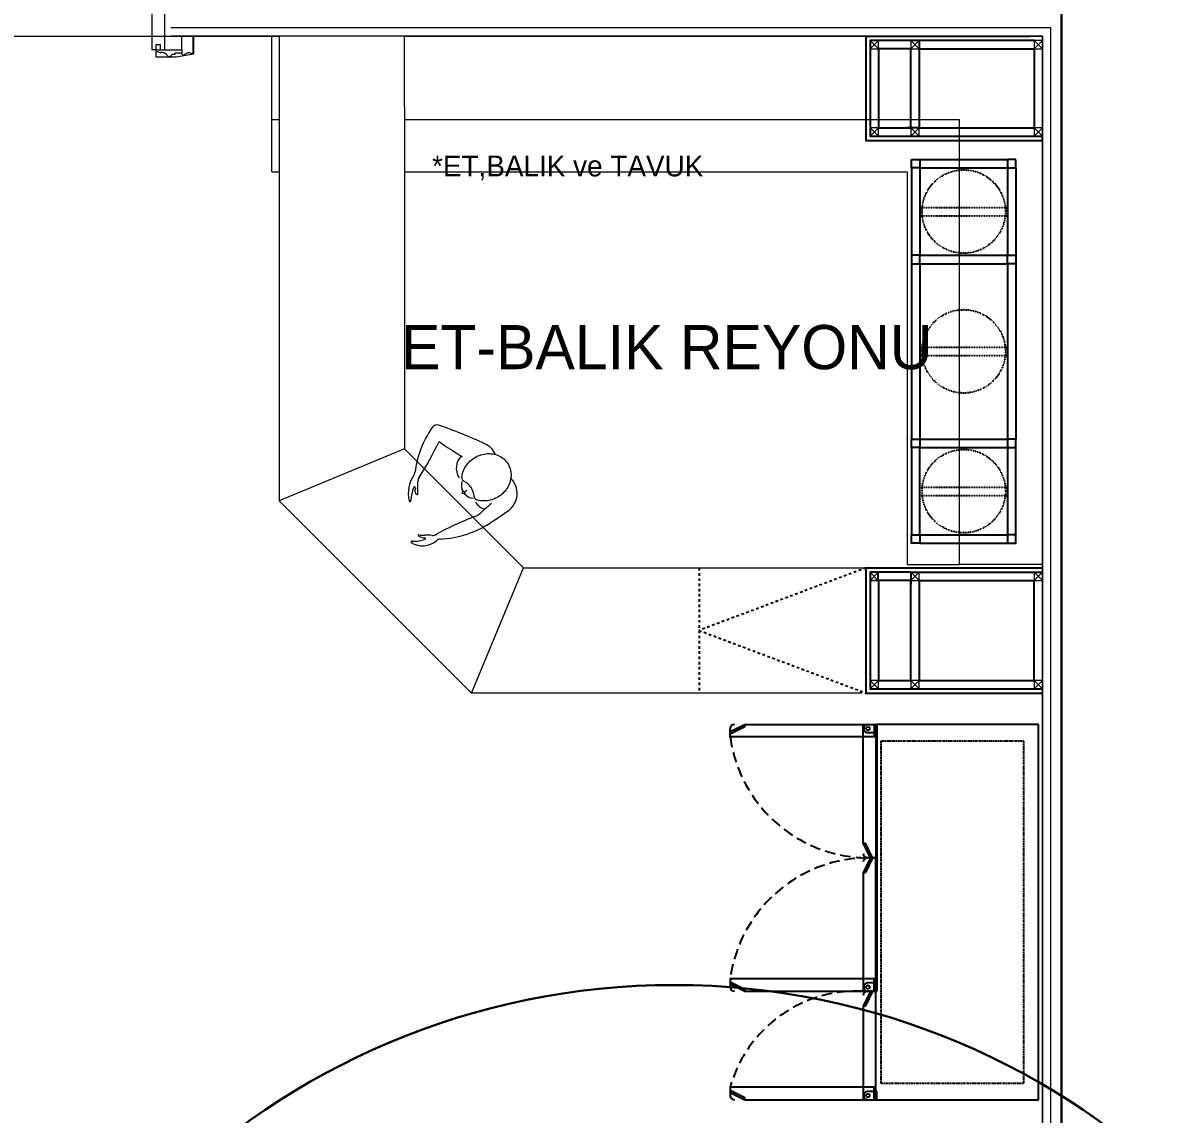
# Model space of a CAD drawing. Header units: millimetres. Extents: x 4346 to 24970, y -10214 to -5839.
# Drawn here: x 16174 to 16718, y -8223 to -7699 of the extents above; entities that cross this region are included whole.
import ezdxf

# ---------------------------------------------------------------- set-up
doc = ezdxf.new("R2010")
doc.units = ezdxf.units.MM
doc.set_wipeout_variables(frame=1)
for name, pattern in [('DASHED', [0.75, 0.5, -0.25]), ('DOT2', [0.125, 0, -0.125]), ('HIDDEN2', [0.25, 0.125, -0.125])]:
    doc.linetypes.add(name, pattern=pattern)
doc.layers.add('a_mermer', color=143, linetype='Continuous', lineweight=0, transparency=0.2)
doc.layers.add('a_parke', color=35, linetype='Continuous', lineweight=0, transparency=0.2)
for name, color, linetype in [('Ahsap', 25, 'Continuous'), ('Auto-Gor_3', 8, 'Continuous'), ('Gor_2', 53, 'Continuous'), ('Hidden', 8, 'HIDDEN2'), ('Metal', 122, 'Continuous'), ('Tefris_Hidden', 32, 'HIDDEN2'), ('Ust_Dot', 8, 'DOT2')]:
    doc.layers.add(name, color=color, linetype=linetype)
for name, color, linetype, lineweight in [('Auto-Metal', 71, 'Continuous', 0), ('Duvar', 7, 'Continuous', 30), ('duvar mevcut', 55, 'Continuous', 30), ('QAPI_UST_KESIM', 1, 'Continuous', 5), ('TEFRIS', 11, 'Continuous', 15), ('Tefriş', 31, 'Continuous', 13), ('WL - ALÇIPAN KAPLAMA', 30, 'Continuous', 15), ('YAZıMAHAL', 152, 'Continuous', 20)]:
    doc.layers.add(name, color=color, linetype=linetype, lineweight=lineweight)
doc.styles.add('STYLUS BT', font='stylu.ttf')

# ---------------------------------------------------------------- blocks, each defined once
blk = doc.blocks.new('kapipervaz')
at = {"layer": 'QAPI_UST_KESIM'}
for p, q in [((76405.57, 185957.19), (76405.57, 185963.68)), ((76405.57, 185963.68), (76410.76, 185963.68)), ((76410.76, 185963.68), (76410.76, 185955.68)), ((76393.16, 185959.7), (76395.21, 185959.7)), ((76393.16, 185959.7), (76393.16, 185956.27)), ((76393.16, 185957.15), (76405.57, 185957.15)), ((76395.21, 185959.7), (76395.21, 185957.15)), ((76405.57, 185957.19), (76405.57, 185955.48)), ((76402.17, 185954.91), (76400.77, 185954.91)), ((76405.57, 185955.48), (76402.17, 185955.48)), ((76402.17, 185955.48), (76402.17, 185954.91)), ((76405.57, 185955.48), (76405.57, 185955.09)), ((76407, 185955.05), (76407.19, 185955.05))]:
    blk.add_line(p, q, dxfattribs=at)
for centre, radius, start, end in [((76393.31, 185956.29), 0.154, 164.5943, 245.8606), ((76393.66, 185953.57), 2.61, 60.471, 98.9376), ((76395.16, 185956.01), 0.275, 217.0222, 348.7051), ((76395.72, 185952.35), 3.62, 35.9499, 94.6026), ((76399.63, 185955.07), 1.15, 211.4655, 352.0444), ((76406.3, 185955.34), 0.766, 199.2135, 337.6241), ((76409.03, 185953.04), 2.73, 74.455, 132.3462), ((76410.26, 185955.8), 0.516, 194.6871, 347.1328)]:
    blk.add_arc(centre, radius, start, end, dxfattribs=at)
blk = doc.blocks.new('papuc1')
at = {"layer": 'QAPI_UST_KESIM'}
for p, q in [((76393.19, 185928.57), (76401.29, 185930.07)), ((76401.29, 185930.07), (76411.19, 185930.07)), ((76411.19, 185925.71), (76411.19, 185930.07)), ((76393.19, 185920.01), (76393.19, 185928.57))]:
    blk.add_line(p, q, dxfattribs=at)
blk = doc.blocks.new('kk')
at = {"layer": 'QAPI_UST_KESIM'}
for p, q in [((-22.25, 93.9), (28.85, 93.9)), ((-22.25, 89.6), (-22.25, 87.8)), ((-22.25, 87.8), (22.25, 87.8)), ((22.25, 89.2), (22.25, 87.8)), ((22.8, 89), (28.85, 89)), ((22.8, 75.22), (22.8, 89)), ((28.8, 75.22), (28.8, 89)), ((22.64, 72.9), (22.64, 73.21)), ((25.81, 75.22), (22.8, 75.22)), ((24.52, 71.26), (23.95, 71.26)), ((24.52, 75.19), (24.52, 12.58)), ((25.71, 75.22), (28.8, 75.22)), ((27, 75.19), (27, 12.58)), ((27, 71.26), (27.58, 71.26)), ((28.89, 72.9), (28.89, 73.21)), ((23.34, 60.12), (23.02, 60.12)), ((23.02, 60.12), (23.02, 54.48)), ((28.19, 60.12), (28.5, 60.12)), ((28.5, 60.12), (28.5, 54.48)), ((23.02, 27.64), (23.02, 54.48)), ((28.5, 27.64), (28.5, 54.48)), ((23.34, 27.64), (23.02, 27.64)), ((28.19, 27.64), (28.5, 27.64)), ((24.52, 16.54), (23.95, 16.54)), ((27, 16.54), (27.58, 16.54)), ((22.64, 14.9), (22.64, 14.59)), ((22.8, 12.58), (22.8, -1.2)), ((25.81, 12.58), (22.8, 12.58)), ((25.71, 12.58), (28.8, 12.58)), ((28.8, 12.58), (28.8, -1.2)), ((28.89, 14.9), (28.89, 14.59)), ((-22.25, -1.8), (-22.25, 0)), ((-22.25, 0), (22.25, 0)), ((22.25, -1.4), (22.25, 0)), ((22.75, -1.2), (28.85, -1.2)), ((28.8, -1.2), (22.8, -1.2)), ((-22.25, -6.1), (28.85, -6.1))]:
    blk.add_line(p, q, dxfattribs=at)
for points in [[(22.25, 89.2), (28.83, 89.2), (28.83, 89.6)], [(28.83, -1.8), (28.83, -1.4), (22.25, -1.4)], [(28.85, -1.2), (119.05, -1.2)]]:
    blk.add_lwpolyline(points, dxfattribs=at)
for points in [[(24.55, 68.26), (24.05, 68.26), (24.05, 68.51, -1), (24.05, 69.51), (24.05, 69.76), (24.55, 69.76)], [(26.98, 68.26), (27.48, 68.26), (27.48, 68.51, 1), (27.48, 69.51), (27.48, 69.76), (26.98, 69.76)], [(24.52, 18.01), (24.02, 18.01), (24.02, 18.26, -1), (24.02, 19.26), (24.02, 19.51), (24.52, 19.51)], [(27, 18.01), (27.5, 18.01), (27.5, 18.26, 1), (27.5, 19.26), (27.5, 19.51), (27, 19.51)]]:
    blk.add_lwpolyline(points, format="xyb", dxfattribs=at)
for centre, radius, start, end in [((28.85, -1.2), 90.2, 0, 90), ((28.85, -1.2), 90.2, 0, 90), ((22.75, 74.4), 1.2, 89.5197, 264.3977), ((21.96, 71.02), 2, 6.7173, 70.3239), ((29.56, 71.02), 2, 109.6761, 173.2827), ((28.77, 74.4), 1.2, 275.6023, 90.4803), ((36.42, 60.71), 13.1, 175.8979, 182.55), ((25.27, 61.49), 1.92, 113.3486, 175.4857), ((26.25, 61.49), 1.92, 4.5143, 66.6514), ((15.11, 60.71), 13.1, 357.45, 4.1021), ((36.42, 27.06), 13.1, 177.45, 184.1021), ((15.11, 27.06), 13.1, 355.8979, 2.55), ((25.27, 26.27), 1.92, 184.5143, 246.6514), ((26.25, 26.27), 1.92, 293.3486, 355.4857), ((21.96, 16.78), 2, 289.6761, 353.2827), ((29.56, 16.78), 2, 186.7173, 250.3239), ((22.75, 13.4), 1.2, 95.6023, 270.4803), ((28.77, 13.4), 1.2, 269.5197, 84.3977)]:
    blk.add_arc(centre, radius, start, end, dxfattribs=at)
at = {"layer": 'QAPI_UST_KESIM', "extrusion": (0, 0, -1), "zscale": -1}
for name, p, rotation in [('papuc1', (-185904.31, 76500.79), 270), ('kapipervaz', (185979.38, -76303.56), 90.00000000000001), ('kapipervaz', (-185985.98, 76391.36), 270), ('papuc1', (185897.71, -76412.99), 90.00000000000001)]:
    blk.add_blockref(name, p, dxfattribs=dict(at, rotation=rotation))
at = {"layer": 'QAPI_UST_KESIM'}
for name, p, rotation in [('papuc1', (-185897.71, 76500.79), 270), ('kapipervaz', (185985.98, -76303.56), 90.00000000000001), ('papuc1', (185904.31, -76412.99), 90.00000000000001), ('kapipervaz', (-185979.38, 76391.36), 270)]:
    blk.add_blockref(name, p, dxfattribs=dict(at, rotation=rotation))
blk = doc.blocks.new('5x5')
for p, q in [((5, 5), (0, 0)), ((5, 0), (0, 5))]:
    blk.add_line(p, q)
blk.add_lwpolyline([(5, 0), (0, 0), (0, 5), (5, 5)], close=True)
blk = doc.blocks.new('kutuprofil_4x4')
for p, q in [((0.2, 0.2), (3.8, 3.8)), ((0.2, 3.8), (3.8, 0.2))]:
    blk.add_line(p, q)
for points in [[(0, 0), (0, 4), (4, 4), (4, 0)], [(0.2, 0.2), (0.2, 3.8), (3.8, 3.8), (3.8, 0.2)]]:
    blk.add_lwpolyline(points, close=True)
blk = doc.blocks.new('4040')
at = {"extrusion": (0, 0, -1), "zscale": -1, "rotation": 180}
blk.add_blockref('kutuprofil_4x4', (8305.74, -45158.13), dxfattribs=at)
blk = doc.blocks.new('ark panel')
at = {"layer": 'Ahsap'}
for p, q in [((23.24, 580, 0), (88.5, 580, 0)), ((25.24, 582, 0), (88.5, 582, 0)), ((23.24, 375, 0), (88.5, 375, 0)), ((25.24, 373, 0), (88.5, 373, 0))]:
    blk.add_line(p, q, dxfattribs=at)
at = {"layer": 'Ahsap', "elevation": 0}
for points in [[(3.74, 630), (3.74, 580), (23.24, 580)], [(3.74, 630), (82.5, 630)], [(84.49, 628), (5.74, 628), (5.74, 582), (25.24, 582)], [(23.24, 580), (23.24, 580)], [(25.24, 582), (25.24, 582)], [(25.24, 582), (25.24, 582)], [(88.5, 580), (88.5, 582)], [(3.74, 375), (3.74, 315), (88.5, 315)], [(3.74, 375), (23.24, 375)], [(3.74, 375), (23.24, 375)], [(25.24, 373), (5.74, 373), (5.74, 317), (88.5, 317)], [(23.24, 375), (23.24, 375)], [(23.24, 375), (23.24, 375)], [(25.24, 373), (25.24, 373)], [(25.24, 373), (25.24, 367)]]:
    blk.add_lwpolyline(points, dxfattribs=at)
at = {"layer": 'Auto-Gor_3', "elevation": 0}
for points in [[(29.24, 628), (29.24, 586)], [(29.24, 624), (84.5, 624), (84.5, 586)], [(29.22, 586), (23.25, 586)], [(29.24, 586), (84.44, 586)], [(29.24, 369), (29.23, 321)], [(29.24, 369), (29.24, 369), (84.5, 369)], [(84.5, 321), (84.5, 369)], [(29.23, 321), (84.5, 321)]]:
    blk.add_lwpolyline(points, dxfattribs=at)
for points in [[(9.74, 624), (9.74, 586), (25.24, 586), (25.24, 624)], [(9.74, 369), (9.74, 321), (25.24, 321), (25.24, 369)]]:
    blk.add_lwpolyline(points, close=True, dxfattribs=at)
at = {"layer": 'Auto-Metal', "xscale": -0.8, "yscale": 0.8, "zscale": 0.8, "rotation": 180}
for p in [(5.74, 628, 0), (25.24, 628, 0), (84.5, 628, 0), (5.74, 586, 0), (25.24, 586, 0), (84.5, 586, 0), (25.24, 373, 0), (84.5, 373, 0), (5.74, 321, 0), (25.24, 321, 0), (84.5, 321, 0)]:
    blk.add_blockref('5x5', p, dxfattribs=at)
at = {"layer": 'Auto-Metal', "rotation": 180}
blk.add_blockref('4040', (-8296, -44789.13, 0), dxfattribs=at)
blk = doc.blocks.new('hfghg')
at = {"ltscale": 10}
blk.add_wipeout([(242, -292), (242, -232), (237, -232), (151.04, -232), (135.09, -232), (78, -174.91), (78, 23), (18, 23), (18, -199.76), (110.24, -292)], dxfattribs=at).dxf.layer = 'Ust_Dot'
for p, q in [((78, -10.8, 0), (78, -174.91, 0)), ((78, -174.91, 0), (18, -199.76, 0)), ((78, -174.91, 0), (135.09, -232, 0)), ((135.09, -232, 0), (78, -174.91, 0)), ((110.62, -179.83, 0), (111.25, -179.39, 0)), ((111.25, -179.39, 0), (111.89, -178.98, 0)), ((111.89, -178.98, 0), (112.57, -178.61, 0)), ((112.57, -178.61, 0), (113.26, -178.28, 0)), ((113.26, -178.28, 0), (113.97, -177.99, 0)), ((113.97, -177.99, 0), (114.7, -177.74, 0)), ((114.7, -177.74, 0), (115.45, -177.53, 0)), ((115.45, -177.53, 0), (116.22, -177.37, 0)), ((116.22, -177.37, 0), (117, -177.25, 0)), ((117, -177.25, 0), (117.79, -177.18, 0)), ((117.79, -177.18, 0), (118.58, -177.17, 0)), ((118.58, -177.17, 0), (119.39, -177.2, 0)), ((119.39, -177.2, 0), (120.19, -177.29, 0)), ((120.19, -177.29, 0), (121, -177.44, 0)), ((121, -177.44, 0), (121.79, -177.64, 0)), ((121.79, -177.64, 0), (122.58, -177.91, 0)), ((122.58, -177.91, 0), (123.34, -178.24, 0)), ((123.34, -178.24, 0), (124.08, -178.62, 0)), ((124.08, -178.62, 0), (124.79, -179.07, 0)), ((124.79, -179.07, 0), (125.47, -179.58, 0)), ((106.36, -185.29, 0), (106.68, -184.56, 0)), ((106.68, -184.56, 0), (107.05, -183.86, 0)), ((107.05, -183.86, 0), (107.46, -183.19, 0)), ((107.46, -183.19, 0), (107.91, -182.55, 0)), ((107.91, -182.55, 0), (108.39, -181.94, 0)), ((108.39, -181.94, 0), (108.9, -181.36, 0)), ((108.9, -181.36, 0), (109.45, -180.81, 0)), ((109.45, -180.81, 0), (110.02, -180.3, 0)), ((110.02, -180.3, 0), (110.62, -179.83, 0)), ((125.47, -179.58, 0), (126.1, -180.14, 0)), ((126.1, -180.14, 0), (126.69, -180.76, 0)), ((126.69, -180.76, 0), (127.22, -181.42, 0)), ((127.22, -181.42, 0), (127.69, -182.13, 0)), ((127.69, -182.13, 0), (128.09, -182.88, 0)), ((128.09, -182.88, 0), (128.44, -183.65, 0)), ((128.44, -183.65, 0), (128.71, -184.45, 0)), ((128.71, -184.45, 0), (128.92, -185.27, 0)), ((105.54, -188.57, 0), (105.56, -188.44, 0)), ((105.56, -188.44, 0), (105.68, -187.62, 0)), ((105.68, -187.62, 0), (105.85, -186.83, 0)), ((105.85, -186.83, 0), (106.08, -186.05, 0)), ((106.08, -186.05, 0), (106.36, -185.29, 0)), ((128.78, -190.2, 0), (128.55, -190.98, 0)), ((128.95, -189.41, 0), (128.78, -190.2, 0)), ((128.92, -185.27, 0), (129.05, -186.1, 0)), ((129.07, -188.59, 0), (128.95, -189.41, 0)), ((129.05, -186.1, 0), (129.12, -186.94, 0)), ((129.13, -187.77, 0), (129.07, -188.59, 0)), ((129.12, -186.94, 0), (129.13, -187.77, 0)), ((83.15, -194.65, 0), (83.15, -194.59, 0)), ((83.15, -194.72, 0), (83.15, -194.65, 0)), ((83.15, -194.79, 0), (83.15, -194.72, 0)), ((83.16, -194.86, 0), (83.15, -194.79, 0)), ((83.16, -194.92, 0), (83.16, -194.86, 0)), ((83.16, -194.98, 0), (83.16, -194.92, 0)), ((83.17, -195.03, 0), (83.16, -194.98, 0)), ((83.17, -195.08, 0), (83.17, -195.03, 0)), ((83.18, -195.13, 0), (83.17, -195.08, 0)), ((83.19, -195.18, 0), (83.18, -195.13, 0)), ((83.19, -195.22, 0), (83.19, -195.18, 0)), ((83.2, -195.27, 0), (83.19, -195.22, 0)), ((83.21, -195.31, 0), (83.2, -195.27, 0)), ((83.21, -195.36, 0), (83.21, -195.31, 0)), ((83.22, -195.4, 0), (83.21, -195.36, 0)), ((83.23, -195.45, 0), (83.22, -195.4, 0)), ((83.24, -195.5, 0), (83.23, -195.45, 0)), ((83.25, -195.55, 0), (83.24, -195.5, 0)), ((83.26, -195.6, 0), (83.25, -195.55, 0)), ((83.28, -195.65, 0), (83.26, -195.6, 0)), ((83.29, -195.7, 0), (83.28, -195.65, 0)), ((83.31, -195.76, 0), (83.29, -195.7, 0)), ((83.32, -195.82, 0), (83.31, -195.76, 0)), ((83.35, -195.89, 0), (83.32, -195.82, 0)), ((105.73, -195.92, 0), (105.78, -195.77, 0)), ((105.78, -195.77, 0), (105.85, -195.63, 0)), ((105.85, -195.63, 0), (105.94, -195.5, 0)), ((105.94, -195.5, 0), (106.02, -195.39, 0)), ((106.02, -195.39, 0), (106.11, -195.29, 0)), ((106.11, -195.29, 0), (106.19, -195.2, 0)), ((106.19, -195.2, 0), (106.26, -195.13, 0)), ((106.26, -195.13, 0), (106.33, -195.06, 0)), ((106.33, -195.06, 0), (106.39, -195.01, 0)), ((106.39, -195.01, 0), (106.45, -194.96, 0)), ((106.45, -194.96, 0), (106.47, -194.94, 0)), ((107.88, -194.78, 0), (106.47, -195.72, 0)), ((125.73, -195.67, 0), (125.18, -196.21, 0)), ((126.24, -195.09, 0), (125.73, -195.67, 0)), ((126.72, -194.48, 0), (126.24, -195.09, 0)), ((127.17, -193.84, 0), (126.72, -194.48, 0)), ((127.58, -193.17, 0), (127.17, -193.84, 0)), ((127.95, -192.46, 0), (127.58, -193.17, 0)), ((128.27, -191.74, 0), (127.95, -192.46, 0)), ((128.55, -190.98, 0), (128.27, -191.74, 0)), ((110.24, -292, 0), (18, -199.76, 0)), ((18, -199.76, 0), (110.24, -292, 0)), ((83.37, -195.96, 0), (83.35, -195.89, 0)), ((83.4, -196.04, 0), (83.37, -195.96, 0)), ((83.43, -196.13, 0), (83.4, -196.04, 0)), ((83.47, -196.22, 0), (83.43, -196.13, 0)), ((83.52, -196.33, 0), (83.47, -196.22, 0)), ((83.58, -196.43, 0), (83.52, -196.33, 0)), ((83.65, -196.55, 0), (83.58, -196.43, 0)), ((83.74, -196.66, 0), (83.65, -196.55, 0)), ((83.84, -196.76, 0), (83.74, -196.66, 0)), ((83.95, -196.83, 0), (83.84, -196.76, 0)), ((84.07, -196.87, 0), (83.95, -196.83, 0)), ((84.18, -196.85, 0), (84.07, -196.87, 0)), ((84.29, -196.78, 0), (84.18, -196.85, 0)), ((84.37, -196.67, 0), (84.29, -196.78, 0)), ((84.39, -196.66, 0), (84.37, -196.67, 0)), ((105.72, -196.07, 0), (105.73, -195.92, 0)), ((105.77, -196.19, 0), (105.72, -196.07, 0)), ((105.86, -196.28, 0), (105.77, -196.19, 0)), ((106, -196.33, 0), (105.86, -196.28, 0)), ((106.16, -196.34, 0), (106, -196.33, 0)), ((106.32, -196.33, 0), (106.16, -196.34, 0)), ((106.47, -196.3, 0), (106.32, -196.33, 0)), ((106.61, -196.26, 0), (106.47, -196.3, 0)), ((106.73, -196.22, 0), (106.61, -196.26, 0)), ((106.84, -196.18, 0), (106.73, -196.22, 0)), ((106.94, -196.15, 0), (106.84, -196.18, 0)), ((107.02, -196.11, 0), (106.94, -196.15, 0)), ((107.1, -196.07, 0), (107.02, -196.11, 0)), ((107.17, -196.04, 0), (107.1, -196.07, 0)), ((107.19, -196.03, 0), (107.17, -196.04, 0)), ((112.84, -199.39, 0), (112.71, -199.35, 0)), ((113.63, -199.59, 0), (112.84, -199.39, 0)), ((114.44, -199.74, 0), (113.63, -199.59, 0)), ((115.24, -199.83, 0), (114.44, -199.74, 0)), ((116.04, -199.86, 0), (115.24, -199.83, 0)), ((116.84, -199.85, 0), (116.04, -199.86, 0)), ((117.63, -199.78, 0), (116.84, -199.85, 0)), ((118.41, -199.66, 0), (117.63, -199.78, 0)), ((119.18, -199.5, 0), (118.41, -199.66, 0)), ((119.92, -199.29, 0), (119.18, -199.5, 0)), ((120.66, -199.04, 0), (119.92, -199.29, 0)), ((121.37, -198.75, 0), (120.66, -199.04, 0)), ((122.06, -198.42, 0), (121.37, -198.75, 0)), ((122.73, -198.05, 0), (122.06, -198.42, 0)), ((123.38, -197.64, 0), (122.73, -198.05, 0)), ((124.01, -197.2, 0), (123.38, -197.64, 0)), ((124.61, -196.73, 0), (124.01, -197.2, 0)), ((125.18, -196.21, 0), (124.61, -196.73, 0)), ((110.24, -292, 0), (135.09, -232, 0))]:
    blk.add_line(p, q)
at = {"elevation": 0}
for points in [[(78, -10.8), (78, 23), (18, 23), (18, -199.76)], [(135.09, -232), (299.26, -231.97)], [(297.24, -292), (110.24, -292)]]:
    blk.add_lwpolyline(points, dxfattribs=at)
for centre, radius, start, end in [((130.74, -192.11, 0), 48.05, 145.0707, 172.8934), ((93.55, -166.02, 0), 2.63, 71.434, 147.0771), ((27.77, -361.41, 0), 208.79, 64.8126, 71.3936), ((-22.75, -117.61, 0), 129.06, 326.7741, 335.4022), ((156.12, -87.64, 0), 103.87, 233.6766, 241.0041), ((112.28, -181.73, 0), 10.23, 23.7783, 64.8122), ((111.05, -184.17, 0), 8.19, 133.905, 213.6156), ((95.16, -196.21, 0), 15.31, 145.5649, 193.7024), ((79.94, -185.77, 0), 3.15, 325.5632, 352.9002), ((87.67, -190.28, 0), 3.15, 141.6217, 182.4245), ((107.39, -188.76, 0), 1.85, 174.1244, 243.7958), ((121.81, -196.25, 0), 10.23, 305.3791, 45.2034), ((101.3, -200.66, 0), 20.23, 158.3174, 177.3549), ((82.79, -193.3, 0), 0.307, 357.9737, 158.3168), ((90.94, -193.59, 0), 7.86, 177.9751, 187.3067), ((95.16, -195.09, 0), 10.89, 173.9474, 188.2831), ((49.73, -190.28, 0), 34.8, 353.9602, 359.7715), ((112.17, -192.25, 0), 6.85, 165.1788, 206.9408), ((102.78, -198.18, 0), 8.63, 3.2789, 63.9523), ((80.68, -199.74, 0), 0.408, 193.7257, 2.5318), ((111.88, -191.81, 0), 6.85, 220.2904, 262.0524), ((113.24, -197.57, 0), 1.85, 183.4196, 253.1197), ((118.89, -195.97, 0), 8.19, 213.6156, 253.482), ((185.34, -281.67, 0), 103.87, 129.1116, 133.9521), ((6.82, -34.32, 0), 208.83, 302.0007, 305.3783), ((156.26, -328.66, 0), 129.14, 109.4576, 119.1406), ((92.85, -170.17, 0), 48.05, 272.8609, 300.8477), ((84.9, -216.37, 0), 0.312, 69.4475, 249.3485), ((88.54, -209.76, 0), 7.86, 241.506, 265.0854), ((87.34, -205.43, 0), 10.91, 257.6411, 271.955), ((88.91, -251.06, 0), 34.75, 86.1498, 91.9674), ((91.6, -213.26, 0), 3.15, 263.4788, 304.3082), ((81.68, -219.6, 0), 0.453, 86.8346, 214.8278), ((86.68, -211.18, 0), 10.21, 238.1958, 310.741), ((82.82, -205.71, 0), 13.49, 265.2382, 292.3501), ((87.84, -217.89, 0), 0.308, 291.0406, 84.9928), ((95.4, -221.3, 0), 3.15, 92.853, 130.7443)]:
    blk.add_arc(centre, radius, start, end)
at = {"layer": 'Tefris_Hidden', "ltscale": 10, "elevation": 0}
for points in [[(219.26, -231.97), (219.26, -291.97)], [(299.26, -231.97), (219.26, -261.97), (299.26, -291.97)]]:
    blk.add_lwpolyline(points, dxfattribs=at)
blk = doc.blocks.new('rafff')
at = {"layer": 'Gor_2'}
for points in [[(4, 0), (46, 0)], [(0, -4), (0, -46)], [(4, -4), (4, -46)], [(4, -4), (46, -4)], [(46, -4), (46, -46)], [(50, -4), (50, -46)], [(4, -46), (46, -46)], [(0, -50), (0, -134.1)], [(4, -50), (4, -134.1)], [(4, -50), (46, -50)], [(46, -50), (46, -134.1)], [(50, -50), (50, -134.1)], [(4, -134.1), (46, -134.1)], [(0, -138.1), (0, -180.1)], [(4, -138.1), (46, -138.1)], [(46, -138.1), (46, -180.1)]]:
    blk.add_lwpolyline(points, dxfattribs=at)
at = {"layer": 'Gor_2', "elevation": 0}
for points in [[(4, -180.1), (4, -138.1)], [(50, -180.1), (50, -138.1)], [(4, -180.1), (46, -180.1)], [(4, -184.1), (46, -184.1)]]:
    blk.add_lwpolyline(points, dxfattribs=at)
at = {"layer": 'Metal'}
for points in [[(0, 0), (4, 0), (4, -4), (0, -4)], [(50, 0), (46, 0), (46, -4), (50, -4)], [(0, -50), (4, -50), (4, -46), (0, -46)], [(50, -50), (46, -50), (46, -46), (50, -46)], [(0, -134.1), (4, -134.1), (4, -138.1), (0, -138.1)], [(50, -134.1), (46, -134.1), (46, -138.1), (50, -138.1)]]:
    blk.add_lwpolyline(points, close=True, dxfattribs=at)
at = {"layer": 'Metal', "elevation": 0}
for points in [[(0, -180.1), (4, -180.1), (4, -184.1), (0, -184.1)], [(50, -180.1), (46, -180.1), (46, -184.1), (50, -184.1)]]:
    blk.add_lwpolyline(points, close=True, dxfattribs=at)
at = {"layer": 'Ust_Dot', "ltscale": 0.5}
for points in [[(4, -23), (46, -23)], [(4, -27), (46, -27)], [(4, -90.05), (46, -90.05)], [(4, -94.05), (46, -94.05)]]:
    blk.add_lwpolyline(points, dxfattribs=at)
at = {"layer": 'Ust_Dot', "ltscale": 0.5, "elevation": 0}
for points in [[(4, -157.1), (46, -157.1)], [(4, -161.1), (46, -161.1)]]:
    blk.add_lwpolyline(points, dxfattribs=at)
at = {"layer": 'Ust_Dot', "ltscale": 0.5}
for centre in [(25, -25), (25, -92.05), (25, -159.1, 0)]:
    blk.add_circle(centre, 20, dxfattribs=at)
blk = doc.blocks.new('A$C39BB2855')
at = {"layer": 'Hidden', "color": 252, "linetype": 'DASHED', "ltscale": 10}
for centre, radius, start, end in [((-187.92, 87.1, 0), 63.03, 357.1847, 74.3988), ((-128.05, 81.33, 0), 67.09, 359.2908, 82.2195), ((6.11, 81.33, 0), 67.09, 97.7805, 180.7092)]:
    blk.add_arc(centre, radius, start, end, dxfattribs=at)
at = {"layer": 'Metal'}
for p, q in [((-173.47, 147.8, 0), (-176.97, 140.8, 0)), ((-172.47, 147.8, 0), (-175.97, 140.8, 0)), ((-121.47, 147.8, 0), (-124.97, 140.8, 0)), ((-120.47, 147.8, 0), (-123.97, 140.8, 0)), ((-1.47, 147.8, 0), (2.03, 140.8, 0)), ((-0.47, 147.8, 0), (3.03, 140.8, 0)), ((-176.97, 140.8, 0), (-175.97, 140.8, 0)), ((-124.97, 140.8, 0), (-123.97, 140.8, 0)), ((3.03, 140.8, 0), (2.03, 140.8, 0)), ((-176.97, 82, 0), (-176.97, 77.5, 0)), ((-172.97, 77.5, 0), (-172.97, 82, 0)), ((-124.97, 80.5, 0), (-131.97, 84, 0)), ((-131.97, 84, 0), (-131.97, 83, 0)), ((-124.97, 79.5, 0), (-131.97, 83, 0)), ((-124.97, 82, 0), (-124.97, 77.5, 0)), ((-120.97, 77.5, 0), (-120.97, 82, 0)), ((-60.97, 80.5, 0), (-67.97, 84, 0)), ((-67.97, 84, 0), (-67.97, 83, 0)), ((-60.97, 79.5, 0), (-67.97, 83, 0)), ((-60.97, 80.5, 0), (-53.97, 84, 0)), ((-60.97, 79.5, 0), (-53.97, 83, 0)), ((-53.97, 84, 0), (-53.97, 83, 0)), ((-0.97, 77.5, 0), (-0.97, 82, 0)), ((3.03, 82, 0), (3.03, 77.5, 0)), ((-176.97, 78, 0), (-176.97, 77.5, 0)), ((-176.97, 77.5, 0), (-176.97, 0, 0)), ((-176.97, 77.5, 0), (-172.97, 77.5, 0)), ((3.03, 78, 0), (-124.97, 78, 0)), ((-124.97, 78, 0), (-124.97, 77.5, 0)), ((3.03, 77.5, 0), (-124.97, 77.5, 0)), ((-124.97, 77.5, 0), (3.03, 77.5, 0)), ((-124.97, 77.5, 0), (-120.97, 77.5, 0)), ((3.03, 77.5, 0), (-0.97, 77.5, 0)), ((3.03, 77.5, 0), (3.03, 78, 0)), ((3.03, 0, 0), (3.03, 77.5, 0)), ((-176.97, 0, 0), (3.03, 0, 0))]:
    blk.add_line(p, q, dxfattribs=at)
at = {"layer": 'Metal', "linetype": 'DASHED'}
for p, q in [((-4.97, 75.5, 0), (-168.97, 75.5, 0)), ((-168.97, 75.5, 0), (-168.97, 7, 0)), ((-4.97, 7, 0), (-4.97, 75.5, 0)), ((-168.97, 7, 0), (-4.97, 7, 0))]:
    blk.add_line(p, q, dxfattribs=at)
at = {"layer": 'Metal', "elevation": 0}
for points in [[(-176.97, 140.8), (-176.97, 78.8), (-170.97, 78.8), (-170.97, 147.8), (-174.97, 147.8)], [(-124.97, 140.8), (-124.97, 78.8), (-118.97, 78.8), (-118.97, 147.8), (-122.97, 147.8)], [(3.03, 140.8), (3.03, 78.8), (-2.97, 78.8), (-2.97, 147.8), (1.03, 147.8)], [(-131.97, 84), (-176.97, 84), (-176.97, 78), (-124.97, 78), (-124.97, 82)], [(-67.97, 84), (-124.97, 84), (-124.97, 78), (-60.97, 78), (-60.97, 82)], [(-53.97, 84), (3.03, 84), (3.03, 78), (-60.97, 78), (-60.97, 82)]]:
    blk.add_lwpolyline(points, dxfattribs=at)
at = {"layer": 'Metal'}
for centre in [(-174.97, 81.79, 0), (-122.97, 81.79, 0), (1.03, 81.79, 0)]:
    blk.add_circle(centre, 0.867, dxfattribs=at)
for centre, radius, start, end in [((-174.97, 145.8, 0), 2, 90, 180), ((-122.97, 145.8, 0), 2, 90, 180), ((1.03, 145.8, 0), 2, 0, 90), ((-174.97, 81.79, 0), 2.01, 6.0256, 173.9744), ((-126.97, 82, 0), 2, 0, 90), ((-122.97, 81.79, 0), 2.01, 6.0256, 173.9744), ((-62.97, 82, 0), 2, 0, 90), ((-58.97, 82, 0), 2, 90, 180), ((1.03, 81.79, 0), 2.01, 6.0256, 173.9744)]:
    blk.add_arc(centre, radius, start, end, dxfattribs=at)

msp = doc.modelspace()

# ---------------------------------------------------------------- hatches: boundary and pattern name
at = {"layer": 'Duvar'}
h = msp.add_hatch(color=256, dxfattribs=at)
h.dxf.hatch_style = 1
h.paths.add_polyline_path([(11668.18, -10136.77), (17499.18, -10136.77), (17499.18, -6058.85), (11668.18, -6058.85)], flags=16)
h.paths.add_polyline_path([(11590.62, -10214.33), (17576.74, -10214.33), (17576.74, -5981.29), (11590.62, -5981.29)])
at = {"layer": 'Duvar', "true_color": 0x636466}
h = msp.add_hatch(color=251, dxfattribs=at)
h.dxf.hatch_style = 1
h.paths.add_polyline_path([(11719.89, -10085.06), (17447.47, -10085.06), (17447.47, -6110.56), (11719.89, -6110.56)], flags=16)
h.paths.add_polyline_path([(11668.18, -10136.77), (17499.18, -10136.77), (17499.18, -6058.85), (11668.18, -6058.85)])
at = {"layer": 'Duvar'}
h = msp.add_hatch(color=256, dxfattribs=at)
h.dxf.hatch_style = 1
h.paths.add_polyline_path([(11750.06, -10054.89), (17417.3, -10054.89), (17417.3, -6140.73), (11750.06, -6140.73)], flags=16)
h.paths.add_polyline_path([(11719.89, -10085.06), (17447.47, -10085.06), (17447.47, -6110.56), (11719.89, -6110.56)])

# ---------------------------------------------------------------- linework, layer by layer
at = {"layer": 'a_mermer'}
msp.add_lwpolyline([(17131.72, -7278.28), (17131.72, -8360.28), (16740.72, -8360.28), (16740.72, -9419.78), (16575.72, -9419.78), (16575.72, -9341.78), (16662.72, -9341.78), (16662.72, -7705.78), (16244.72, -7705.78)], dxfattribs=at)
msp.add_lwpolyline([(14635.72, -7705.78), (16662.72, -7705.78), (16662.72, -9341.78), (14635.72, -9341.78)], close=True, dxfattribs=at)
msp.add_lwpolyline([(14635.72, -7705.78), (16662.72, -7705.78), (16662.72, -9341.78), (14635.72, -9341.78)], close=True, dxfattribs=at)
at = {"layer": 'Duvar'}
msp.add_circle((16486.04, -8511.52), 350.73, dxfattribs=at)
at = {"layer": 'duvar mevcut', "lineweight": 30}
msp.add_lwpolyline([(16671.72, -7478.28), (16671.72, -9350.78)], dxfattribs=at)
at = {"layer": 'TEFRIS'}
for p, q in [((16293.12, -7745.78), (16293.12, -7705.78)), ((16293.12, -7770.78), (16293.12, -7745.78)), ((16597.72, -7959.17), (16622.72, -7959.17)), ((16662.72, -7959.17), (16622.72, -7959.17))]:
    msp.add_line(p, q, dxfattribs=at)
for points in [[(16293.12, -7705.78), (16662.72, -7705.78), (16662.72, -7959.17)], [(16293.12, -7745.78), (16622.72, -7745.78), (16622.72, -7959.17)], [(16293.12, -7770.78), (16597.72, -7770.78), (16597.72, -7959.17)]]:
    msp.add_lwpolyline(points, dxfattribs=at)
at = {"layer": 'WL - ALÇIPAN KAPLAMA'}
msp.add_lwpolyline([(17127.72, -7282.28), (17127.72, -8356.28), (16736.72, -8356.28), (16736.72, -9415.78), (16579.72, -9415.78), (16579.72, -9345.78), (16666.72, -9345.78), (16666.72, -7701.78), (16244.72, -7701.78)], dxfattribs=at)

# ---------------------------------------------------------------- block references
msp.add_blockref('rafff', (16599.89, -7764.85))
at = {"rotation": 90}
msp.add_blockref('A$C39BB2855', (16660.72, -8038.81), dxfattribs=at)
at = {"layer": 'a_parke', "xscale": -1, "rotation": 270}
msp.add_blockref('kk', (16148.02, -7690.08), dxfattribs=at)
at = {"layer": 'Ust_Dot'}
msp.add_blockref('ark panel', (16574.22, -8335.78, 0), dxfattribs=at)

# ---------------------------------------------------------------- texts
at = {"layer": 'YAZıMAHAL', "color": 1, "lineweight": 5, "style": 'STYLUS BT'}
msp.add_text('*ET,BALIK ve TAVUK', height=10, dxfattribs=at).set_placement((16369.99, -7773))
at = {"layer": 'YAZıMAHAL', "lineweight": 5, "style": 'STYLUS BT'}
msp.add_text('ET-BALIK REYONU', height=21.168, dxfattribs=at).set_placement((16355.09, -7865.45))

# ---------------------------------------------------------------- next in the draw order: block references
at = {"layer": 'Tefriş'}
msp.add_blockref('hfghg', (16278.72, -7728.78, 0), dxfattribs=at)

doc.saveas('drawing.dxf')
